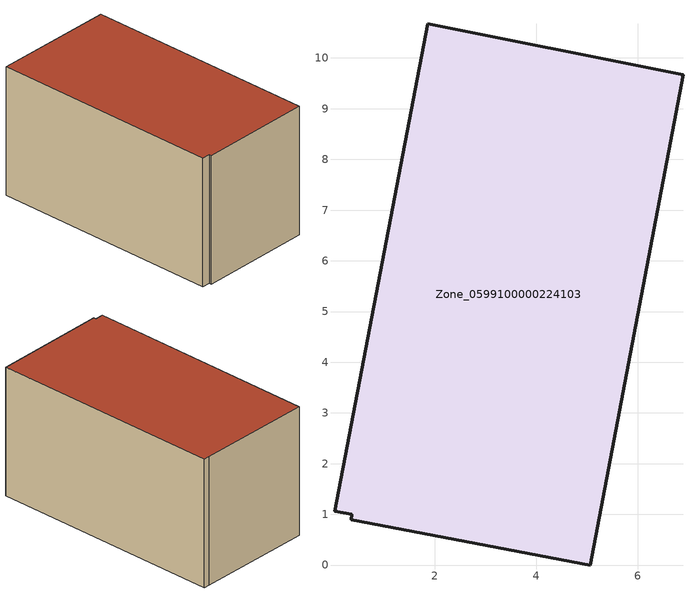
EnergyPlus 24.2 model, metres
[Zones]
Zone_0599100000224103
 floor ground (C_G): 1.86,10.67 6.66,9.71 6.89,9.67 5.06,0 0.35,0.9 0.36,1 0.02,1.06 z0
 wall outside (C_F): 0.35,0.9 5.06,0 6.89,9.67 6.66,9.71 1.86,10.67 0.02,1.06 0.36,1 0.35,0.9 z0:5.49
 roof outside (C_R): 6.66,9.71 1.86,10.67 0.02,1.06 0.36,1 0.35,0.9 5.06,0 6.89,9.67 z5.49
[BUILDING]
Pand.0599100000224103: North Axis=0; Terrain=City; Loads Convergence Tolerance Value=0.04; Temperature Convergence Tolerance Value=0.4; Solar Distribution=FullExterior; Maximum Number of Warmup Days=25; Minimum Number of Warmup Days=1
[Site:Location]
Rotterdam.The.Hague.AP_ZH_NLD Design_Conditions: Latitude=51.96; Longitude=4.45; Time Zone=1; Elevation=-4.5
[SITE:GROUNDTEMPERATURE:BUILDINGSURFACE]
18, 18, 18, 18, 18, 18, 18, 18, 18, 18, 18, 18
[MATERIAL] Thermal Absorptance=0.9; Solar Absorptance=0.7; Visible Absorptance=0.7
Name | Roughness | Thickness | Conductivity | Density | Specific Heat
G.TI.1946-1964 | MediumSmooth | 0.15 | 1 | 540 | 1210
F.TI.1946-1964 | Rough | 0.3 | 0.857143 | 1920 | 840
R.TI.1946-1964 | MediumRough | 0.2 | 0.277778 | 1500 | 1000
[CONSTRUCTION]
C_G: G.TI.1946-1964
C_F: F.TI.1946-1964
C_R: R.TI.1946-1964
[ZONE]
Zone_0599100000224103: Type=1; Multiplier=1; Ceiling Height=Autocalculate; Volume=Autocalculate; Floor Area=autocalculate; Part of Total Floor Area=Yes
[ZONEINFILTRATION:DESIGNFLOWRATE]
Infil_Zone_0599100000224103: Zone or ZoneList or Space or SpaceList=Zone_0599100000224103; Schedule=AlwaysOn; Design Flow Rate Calculation Method=Flow/Area; Flow Rate per Floor Area=0.003; Constant Term Coefficient=1; Temperature Term Coefficient=0; Velocity Term Coefficient=0; Velocity Squared Term Coefficient=0
[HVACTEMPLATE:ZONE:IDEALLOADSAIRSYSTEM]
Zone_0599100000224103: Maximum Heating Supply Air Temperature=50; Minimum Cooling Supply Air Temperature=13; Maximum Heating Supply Air Humidity Ratio=0.0156; Minimum Cooling Supply Air Humidity Ratio=0.0077; Heating Limit=NoLimit; Cooling Limit=NoLimit; Dehumidification Control Type=ConstantSensibleHeatRatio; Cooling Sensible Heat Ratio=0.7; Dehumidification Setpoint=60; Humidification Control Type=None; Humidification Setpoint=30; Outdoor Air Method=None; Outdoor Air Flow Rate per Person=0.00944; Outdoor Air Flow Rate per Zone Floor Area=0; Outdoor Air Flow Rate per Zone=0; Demand Controlled Ventilation Type=None; Outdoor Air Economizer Type=NoEconomizer; Heat Recovery Type=None; Sensible Heat Recovery Effectiveness=0.7; Latent Heat Recovery Effectiveness=0.65
[ZONECONTROL:THERMOSTAT]
ThermostatControl_Zone_0599100000224103: Zone or ZoneList=Zone_0599100000224103; Control Type Schedule=DualSetpointControlType; Control 1=Thermostat_Zone_0599100000224103; Temperature Difference Between Cutout And Setpoint=0
[THERMOSTATSETPOINT:DUALSETPOINT]
Thermostat_Zone_0599100000224103: Heating Setpoint Temperature Schedule=HeatingSetpoint_Zone_0599100000224103; Cooling Setpoint Temperature Schedule=CoolingSetpoint_Zone_0599100000224103
[SCHEDULE:COMPACT]
HeatingSetpoint_Zone_0599100000224103: Through: 12/31, For: AllDays, Until: 24:00, 21
CoolingSetpoint_Zone_0599100000224103: Through: 12/31, For: AllDays, Until: 24:00, 24
DualSetpointControlType: Through: 12/31, For: AllDays, Until: 24:00, 4
AlwaysOn: Through: 12/31, For: AllDays, Until: 24:00, 1
